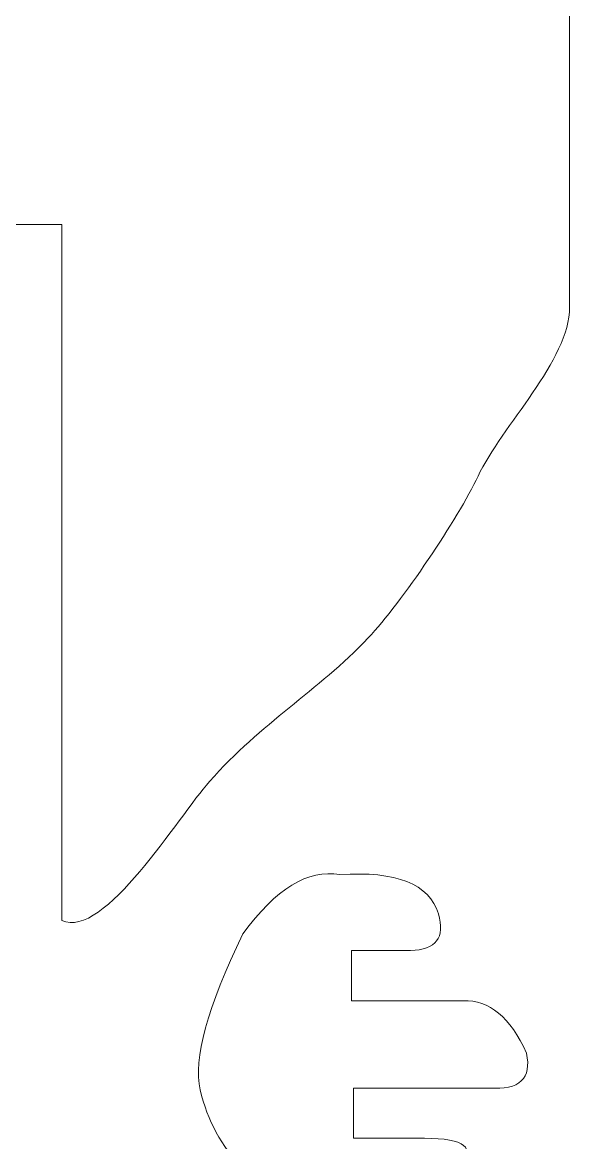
# Model space of a CAD drawing. Header units: inches. Extents: x -250 to 251, y -166 to 168.
# Drawn here: x -175.8 to -144.2, y -128.7 to -65 of the extents above; entities that cross this region are included whole.
import ezdxf

# ---------------------------------------------------------------- set-up
doc = ezdxf.new("R2010")
doc.units = ezdxf.units.IN
doc.header["$MEASUREMENT"] = 0
doc.layers.add('Layer 1', color=7, linetype='Continuous')

msp = doc.modelspace()

# ---------------------------------------------------------------- linework, layer by layer
at = {"layer": 'Layer 1', "color": 1, "lineweight": 9}
for points, knots in [([(-166.691, -15.484), (-171.793, -15.063), (-181.391, -22.701), (-183.97, -27.009), (-183.97, -27.009), (-186.87, -31.852), (-189.707, -38.72), (-189.707, -44.712), (-189.707, -44.712), (-189.707, -50.613), (-189.707, -56.514), (-189.707, -62.414), (-189.707, -62.414), (-189.707, -67.524), (-190.33, -78.074), (-197.027, -78.074), (-197.027, -78.074), (-197.027, -78.074), (-197.708, -78.074), (-197.708, -78.074), (-197.708, -78.074), (-200.382, -78.074), (-207.115, -76.738), (-209.453, -75.871), (-209.453, -75.871), (-209.914, -75.701), (-214.798, -74.401), (-215.241, -74.327), (-215.241, -74.327), (-216.731, -74.078), (-219.259, -73.138), (-221.199, -73.138), (-221.199, -73.138), (-221.199, -73.138), (-222.05, -73.138), (-222.05, -73.138), (-222.05, -73.138), (-224.325, -73.138), (-227.501, -73.478), (-230.221, -73.478), (-230.221, -73.478), (-233.464, -73.478), (-235.952, -72.937), (-238.563, -74.5), (-238.563, -74.5), (-238.563, -74.5), (-238.563, -88.628), (-238.563, -88.628), (-238.563, -88.628), (-237.272, -89.918), (-235.916, -92.753), (-233.316, -91.911)], [0, 0, 0, 0, 0.076923, 0.076923, 0.076923, 0.076923, 0.153846, 0.153846, 0.153846, 0.153846, 0.230769, 0.230769, 0.230769, 0.230769, 0.307692, 0.307692, 0.307692, 0.307692, 0.384615, 0.384615, 0.384615, 0.384615, 0.461538, 0.461538, 0.461538, 0.461538, 0.538462, 0.538462, 0.538462, 0.538462, 0.615385, 0.615385, 0.615385, 0.615385, 0.692308, 0.692308, 0.692308, 0.692308, 0.769231, 0.769231, 0.769231, 0.769231, 0.846154, 0.846154, 0.846154, 0.846154, 0.923077, 0.923077, 0.923077, 0.923077, 1, 1, 1, 1]), ([(-141.848, -78.851), (-141.848, -78.851), (-141.848, -44.64), (-141.848, -44.64), (-141.848, -44.64), (-141.848, -44.64), (-144.708, -44.64), (-144.708, -44.64), (-144.708, -44.64), (-144.708, -44.64), (-144.708, -81.228), (-144.708, -81.228)], [0, 0, 0, 0, 0.333333, 0.333333, 0.333333, 0.333333, 0.666667, 0.666667, 0.666667, 0.666667, 1, 1, 1, 1]), ([(-173.585, -116.104), (-173.585, -116.104), (-173.585, -76.522), (-173.585, -76.522), (-173.585, -76.522), (-173.585, -76.522), (-176.445, -76.522), (-176.445, -76.522), (-176.445, -76.522), (-176.445, -76.522), (-176.445, -120.183), (-176.445, -120.183)], [0, 0, 0, 0, 0.333333, 0.333333, 0.333333, 0.333333, 0.666667, 0.666667, 0.666667, 0.666667, 1, 1, 1, 1]), ([(-173.585, -116.104), (-171.208, -117.243), (-166.95, -110.193), (-165.19, -108.203), (-165.19, -108.203), (-162.228, -104.853), (-159.061, -103.093), (-156.165, -100.032), (-156.165, -100.032), (-154.263, -98.023), (-151.045, -93.231), (-149.92, -90.841), (-149.92, -90.841), (-148.586, -88.006), (-144.708, -84.237), (-144.708, -81.228)], [0, 0, 0, 0, 0.25, 0.25, 0.25, 0.25, 0.5, 0.5, 0.5, 0.5, 0.75, 0.75, 0.75, 0.75, 1, 1, 1, 1]), ([(-152.968, -128.499), (-150.653, -128.489), (-149.991, -129.035), (-150.984, -130.139), (-150.984, -130.139), (-152.108, -132.928), (-154.688, -133.77), (-158.723, -132.664), (-158.723, -132.664), (-162.543, -131.608), (-164.875, -129.297), (-165.719, -125.732), (-165.719, -125.732), (-166.132, -123.999), (-165.322, -121.045), (-163.288, -116.869), (-163.288, -116.869), (-161.419, -114.294), (-159.583, -113.172), (-157.781, -113.502), (-157.781, -113.502), (-154.556, -113.288), (-152.687, -114.03), (-152.174, -115.73), (-152.174, -115.73), (-151.778, -117.081), (-152.307, -117.777), (-153.762, -117.817)], [0, 0, 0, 0, 0.142857, 0.142857, 0.142857, 0.142857, 0.285714, 0.285714, 0.285714, 0.285714, 0.428571, 0.428571, 0.428571, 0.428571, 0.571429, 0.571429, 0.571429, 0.571429, 0.714286, 0.714286, 0.714286, 0.714286, 0.857143, 0.857143, 0.857143, 0.857143, 1, 1, 1, 1]), ([(-153.762, -117.817), (-153.762, -117.817), (-157.105, -117.817), (-157.105, -117.817), (-157.105, -117.817), (-157.105, -117.817), (-157.105, -120.676), (-157.105, -120.676), (-157.105, -120.676), (-157.105, -120.676), (-150.751, -120.676), (-150.751, -120.676)], [0, 0, 0, 0, 0.333333, 0.333333, 0.333333, 0.333333, 0.666667, 0.666667, 0.666667, 0.666667, 1, 1, 1, 1]), ([(-149.288, -125.64), (-147.56, -125.765), (-146.852, -125.103), (-147.163, -123.652), (-147.163, -123.652), (-148.084, -121.608), (-149.28, -120.616), (-150.751, -120.676)], [0, 0, 0, 0, 0.5, 0.5, 0.5, 0.5, 1, 1, 1, 1]), ([(-149.288, -125.64), (-149.288, -125.64), (-157.006, -125.64), (-157.006, -125.64), (-157.006, -125.64), (-157.006, -125.64), (-157.006, -128.499), (-157.006, -128.499), (-157.006, -128.499), (-157.006, -128.499), (-152.968, -128.499), (-152.968, -128.499)], [0, 0, 0, 0, 0.333333, 0.333333, 0.333333, 0.333333, 0.666667, 0.666667, 0.666667, 0.666667, 1, 1, 1, 1])]:
    msp.add_open_spline(points, degree=3, knots=knots, dxfattribs=at)

doc.saveas('drawing.dxf')
